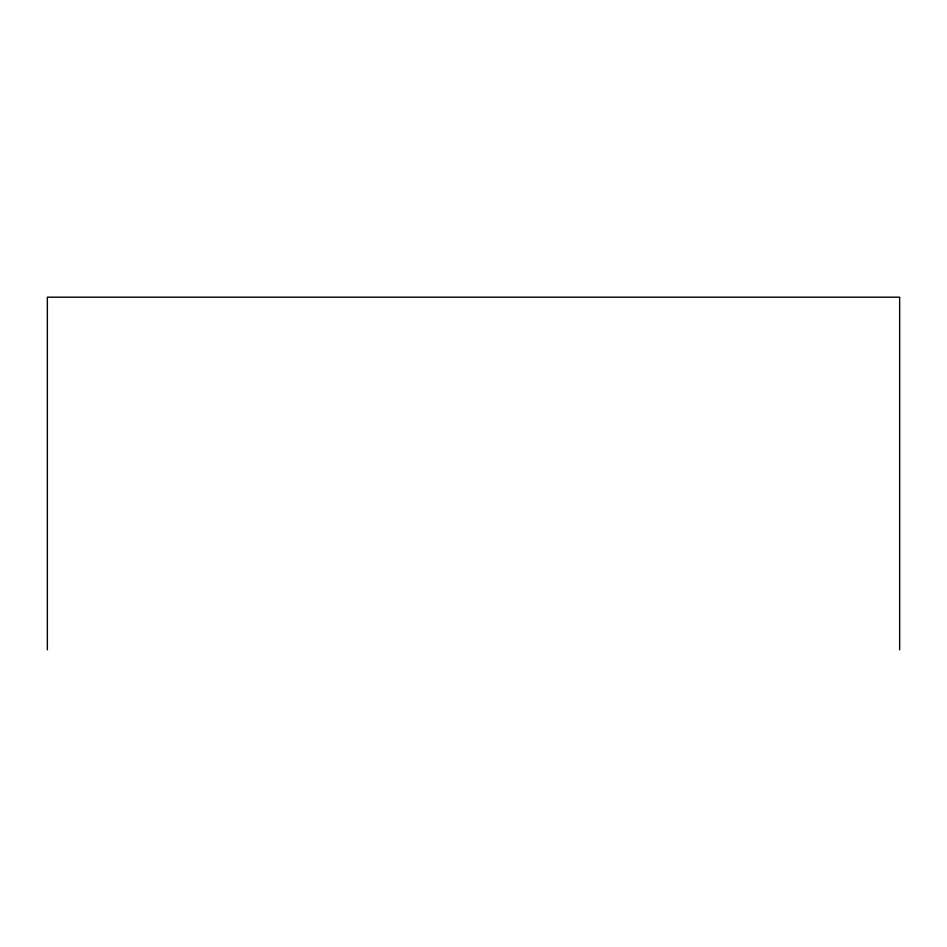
<?xml version="1.0" encoding="UTF-8"?>
<svg xmlns="http://www.w3.org/2000/svg" width="947" height="947" viewBox="0 0 947 947"><rect width="100%" height="100%" fill="white"/><g stroke="black" fill="none" stroke-linecap="round" stroke-linejoin="round"><path stroke-width="1.42" d="M899.65 649.808L899.65 297.192L47.35 297.192L47.35 649.808"/></g></svg>
